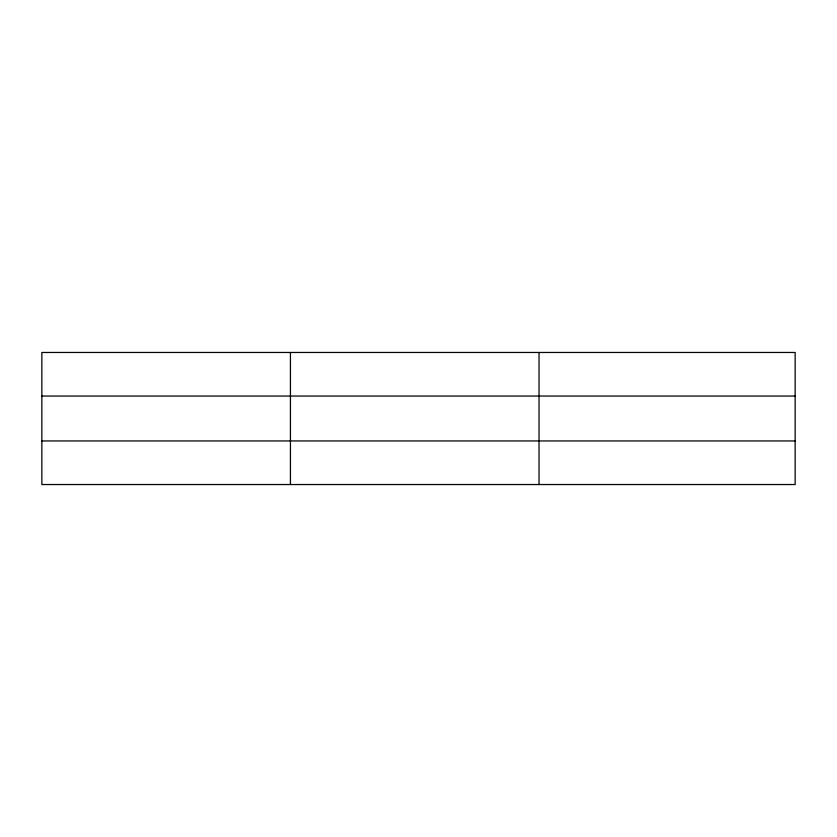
<?xml version="1.0" encoding="UTF-8"?>
<svg xmlns="http://www.w3.org/2000/svg" width="837" height="837" viewBox="0 0 837 837"><rect width="100%" height="100%" fill="white"/><g stroke="black" fill="none" stroke-linecap="round" stroke-linejoin="round"><path stroke-width="1.26" d="M290.439 484.529L290.439 352.471M539.028 484.529L539.028 352.471M795.15 440.953L795.15 484.529L41.85 484.529L41.85 352.471L795.15 352.471L795.15 440.953L41.85 440.953M41.85 396.047L795.15 396.047"/></g></svg>
